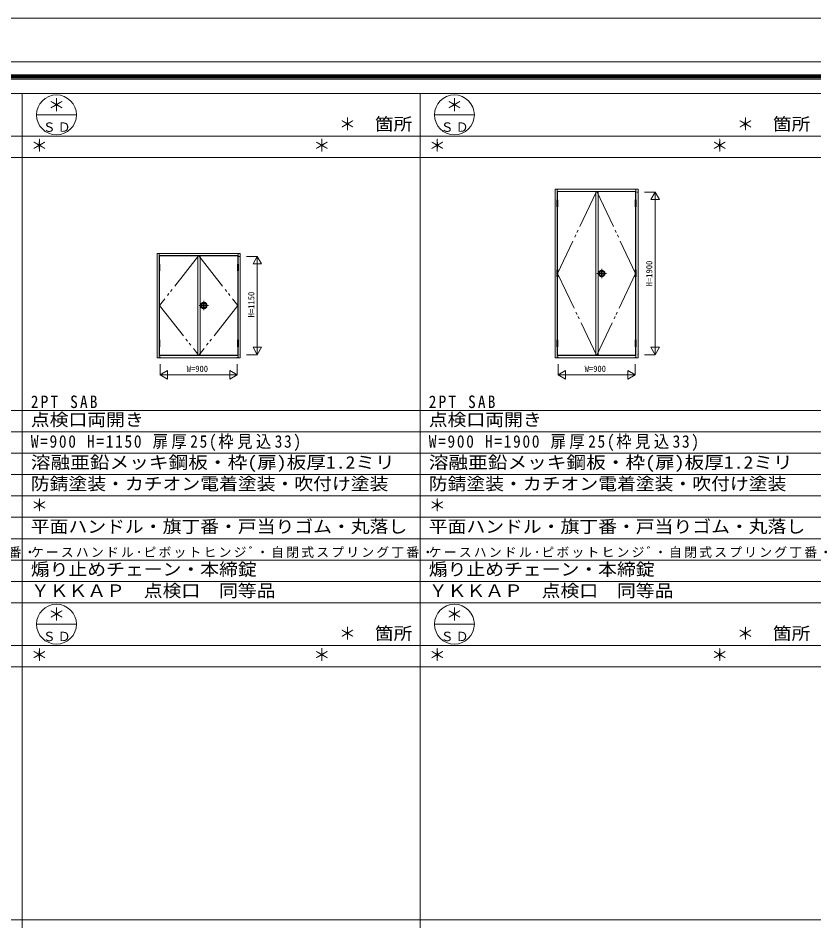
# Model space of a CAD drawing. Units: millimetres, scale not verified. Extents: x -14850 to 14850, y -10500 to 10500.
# Drawn here: x -49 to 9251, y -56 to 10500 of the extents above; entities that cross this region are included whole.
import ezdxf
from ezdxf.enums import TextEntityAlignment as Align

# ---------------------------------------------------------------- set-up
doc = ezdxf.new("R2010")
doc.units = ezdxf.units.MM
doc.header["$LTSCALE"] = 50
doc.linetypes.add('CHAIN1', pattern=[8, 5, -1, 1, -1])
doc.linetypes.add('DOUBLE_CHAIN2', pattern=[12.8, 9, -1, 0.6, -0.6, 0.6, -1])
doc.layers.add('0-0_0', color=7, linetype='Continuous')
for name, color, linetype, lineweight in [('0-1_USER1', 7, 'Continuous', 9), ('0-2_YKK_ZWAK', 2, 'Continuous', 9), ('0-3_YKK_11', 4, 'Continuous', 9), ('0-4_YKK_12', 3, 'Continuous', 9)]:
    doc.layers.add(name, color=color, linetype=linetype, lineweight=lineweight)
doc.styles.add('ＭＳ ゴシック', font='')
doc.styles.get('ＭＳ ゴシック').set_extended_font_data('MS Gothic')

msp = doc.modelspace()

# ---------------------------------------------------------------- linework, layer by layer
at = {"layer": '0-1_USER1'}
for p, q in [((-14850, 10500), (14850, 10500)), ((-14340.23, 9987.41), (14340.79, 9987.41)), ((-14190.23, 9837.97), (14190.23, 9837.97)), ((-14177.82, 9825.57), (14177.82, 9825.57)), ((-14164.85, 9812.59), (14165.42, 9812.59)), ((-14152.44, 9799.62), (14152.45, 9799.62)), ((-14140.04, 9787.22), (14140.04, 9787.22)), ((-13949.96, 9617.94), (13950.04, 9617.94)), ((0.04, -8247.06), (0.04, 9617.94)), ((4650.04, -8247.06), (4650.04, 9617.94)), ((166.71, 9367.94), (633.37, 9367.94)), ((4816.7, 9367.94), (5283.37, 9367.94)), ((-13949.96, 9117.94), (13950.04, 9117.94)), ((-13949.96, 8867.94), (13950.04, 8867.94)), ((-13949.96, 5912.94), (13950.04, 5912.94)), ((-13949.96, 5662.94), (13950.04, 5662.94)), ((-13949.96, 5412.94), (13950.04, 5412.94)), ((-13949.96, 5162.94), (13950.04, 5162.94)), ((-13949.96, 4912.94), (13950.04, 4912.94)), ((-13949.96, 4662.94), (13950.04, 4662.94)), ((-13949.96, 4412.94), (13950.04, 4412.94)), ((-13949.96, 4162.94), (13950.04, 4162.94)), ((-13949.96, 3912.94), (13950.04, 3912.94)), ((-13949.96, 3662.94), (13950.04, 3662.94)), ((166.71, 3412.94), (633.37, 3412.94)), ((4816.7, 3412.94), (5283.37, 3412.94)), ((-13949.96, 3162.94), (13950.04, 3162.94)), ((-13949.96, 2912.94), (13950.04, 2912.94)), ((-13949.96, -42.06), (13950.04, -42.06))]:
    msp.add_line(p, q, dxfattribs=at)
for centre in [(400.04, 9367.94), (5050.04, 9367.94), (400.04, 3412.94), (5050.04, 3412.94)]:
    msp.add_circle(centre, 233.33, dxfattribs=at)
at = {"layer": '0-2_YKK_ZWAK'}
for p, q in [((7271.8, 8463.94), (7396.8, 8463.94)), ((7396.8, 8463.94), (7396.8, 6563.94)), ((2621.79, 7713.94), (2746.79, 7713.94)), ((2746.79, 7713.94), (2696.79, 7627.33)), ((2746.79, 7713.94), (2746.79, 6563.94)), ((2796.79, 7627.33), (2746.79, 7713.94)), ((2696.79, 7627.33), (2796.79, 7627.33)), ((2746.79, 6563.94), (2696.79, 6650.54)), ((2696.79, 6650.54), (2796.79, 6650.54)), ((2796.79, 6650.54), (2746.79, 6563.94)), ((7346.79, 6650.54), (7446.79, 6650.54)), ((7446.79, 6650.54), (7396.8, 6563.94)), ((2621.79, 6563.94), (2746.79, 6563.94)), ((6261.8, 6453.94), (6261.8, 6328.94)), ((6348.4, 6378.93), (6348.4, 6278.94)), ((1611.79, 6328.94), (2511.79, 6328.94)), ((1698.4, 6278.94), (1611.79, 6328.94)), ((2425.19, 6278.94), (2511.79, 6328.94)), ((6261.8, 6328.94), (7161.8, 6328.94)), ((7075.19, 6278.94), (7161.8, 6328.94))]:
    msp.add_line(p, q, dxfattribs=at)
msp.add_lwpolyline([(7346.79, 8377.33), (7446.79, 8377.33), (7396.8, 8463.94)], close=True, dxfattribs=at)
for points in [[(7271.8, 6563.94), (7396.8, 6563.94), (7346.79, 6650.54)], [(1611.79, 6453.94), (1611.79, 6328.94), (1698.4, 6378.93), (1698.4, 6278.94)], [(2511.79, 6453.94), (2511.79, 6328.94), (2425.19, 6378.93), (2425.19, 6278.94)], [(7161.8, 6453.94), (7161.8, 6328.94), (7075.19, 6378.93), (7075.19, 6278.94)], [(6348.4, 6278.94), (6261.8, 6328.94), (6348.4, 6378.93)]]:
    msp.add_lwpolyline(points, dxfattribs=at)
at = {"layer": '0-3_YKK_11'}
for p, q in [((6226.8, 6528.94), (6226.8, 8498.94)), ((7196.8, 8498.94), (6226.8, 8498.94)), ((6251.8, 8498.94), (6251.8, 8372.94)), ((6251.8, 8473.94), (7171.79, 8473.94)), ((6255.8, 8470.94), (7167.8, 8470.94)), ((6255.8, 8470.94), (6255.8, 8372.94)), ((6702, 8470.94), (6702, 6558.94)), ((6729.99, 6558.94), (6729.99, 8470.94)), ((7167.8, 8470.94), (7167.8, 8372.94)), ((7171.79, 8498.94), (7171.79, 8372.94)), ((7196.8, 8463.94), (7182.81, 8463.94)), ((7196.8, 6528.94), (7196.8, 8498.94)), ((6251.8, 8292.94), (6251.8, 7554.94)), ((6255.8, 8292.94), (6255.8, 7554.94)), ((7167.8, 8292.94), (7167.8, 7554.94)), ((7171.79, 8292.94), (7171.79, 7554.94)), ((1576.79, 6528.94), (1576.79, 7748.94)), ((2546.79, 7748.94), (1576.79, 7748.94)), ((1601.79, 7748.94), (1601.79, 7622.94)), ((1601.79, 7723.94), (2521.79, 7723.94)), ((1605.79, 7720.94), (2517.79, 7720.94)), ((1605.79, 7720.94), (1605.79, 7622.94)), ((2051.99, 7720.94), (2051.99, 6558.94)), ((2079.99, 6558.94), (2079.99, 7720.94)), ((2517.79, 7720.94), (2517.79, 7622.94)), ((2521.79, 7748.94), (2521.79, 7622.94)), ((2546.79, 7713.94), (2532.81, 7713.94)), ((2546.79, 6528.94), (2546.79, 7748.94)), ((1601.79, 7542.94), (1601.79, 6736.94)), ((1605.79, 7542.94), (1605.79, 6736.94)), ((2517.79, 7542.94), (2517.79, 6736.94)), ((2521.79, 7542.94), (2521.79, 6736.94)), ((6251.8, 7474.94), (6251.8, 6736.94)), ((6255.8, 7474.94), (6255.8, 6736.94)), ((7167.8, 7474.94), (7167.8, 6736.94)), ((7171.79, 7474.94), (7171.79, 6736.94)), ((1601.79, 6656.94), (1601.79, 6528.94)), ((1605.79, 6656.94), (1605.79, 6558.94)), ((2517.79, 6656.94), (2517.79, 6558.94)), ((2521.79, 6656.94), (2521.79, 6528.94)), ((6251.8, 6656.94), (6251.8, 6528.94)), ((6255.8, 6656.94), (6255.8, 6558.94)), ((7167.8, 6656.94), (7167.8, 6558.94)), ((7171.79, 6656.94), (7171.79, 6528.94)), ((2521.79, 6553.94), (1601.79, 6553.94)), ((2517.79, 6558.94), (1605.79, 6558.94)), ((2058.79, 6553.94), (2058.79, 6558.94)), ((2064.79, 6558.94), (2064.79, 6553.94)), ((2546.79, 6563.94), (2537.89, 6563.94)), ((7171.79, 6553.94), (6251.8, 6553.94)), ((7167.8, 6558.94), (6255.8, 6558.94)), ((6708.79, 6553.94), (6708.79, 6558.94)), ((6714.79, 6558.94), (6714.79, 6553.94)), ((7196.8, 6563.94), (7187.89, 6563.94)), ((1576.79, 6528.94), (2546.79, 6528.94)), ((1611.79, 6528.94), (1611.79, 6538.11)), ((2511.79, 6528.94), (2511.79, 6535.34)), ((6226.8, 6528.94), (7196.8, 6528.94)), ((6261.8, 6528.94), (6261.8, 6538.11)), ((7161.8, 6528.94), (7161.8, 6534.53))]:
    msp.add_line(p, q, dxfattribs=at)
at = {"layer": '0-3_YKK_11', "linetype": 'DOUBLE_CHAIN2'}
for p, q in [((6708.79, 8470.94), (6255.8, 7514.94)), ((6714.79, 8470.94), (7167.8, 7514.94)), ((2058.79, 7720.94), (1605.79, 7139.94)), ((2064.79, 7720.94), (2517.79, 7139.94)), ((6255.8, 7514.94), (6708.79, 6558.94)), ((7167.8, 7514.94), (6714.79, 6558.94)), ((1605.79, 7139.94), (2058.79, 6558.94)), ((2517.79, 7139.94), (2064.79, 6558.94))]:
    msp.add_line(p, q, dxfattribs=at)
at = {"layer": '0-4_YKK_12'}
for p, q in [((6248.19, 8372.94), (6259.19, 8372.94)), ((6248.19, 8292.94), (6248.19, 8372.94)), ((6259.19, 8372.94), (6259.19, 8292.94)), ((7175.19, 8372.94), (7164.19, 8372.94)), ((7164.19, 8372.94), (7164.19, 8292.94)), ((7175.19, 8292.94), (7175.19, 8372.94)), ((6248.19, 8332.93), (6259.19, 8332.93)), ((6259.19, 8292.94), (6248.19, 8292.94)), ((7175.19, 8332.93), (7164.19, 8332.93)), ((7164.19, 8292.94), (7175.19, 8292.94)), ((1598.19, 7622.94), (1609.19, 7622.94)), ((1598.19, 7542.94), (1598.19, 7622.94)), ((1609.19, 7622.94), (1609.19, 7542.94)), ((2514.19, 7622.94), (2514.19, 7542.94)), ((2525.19, 7622.94), (2514.19, 7622.94)), ((2525.19, 7542.94), (2525.19, 7622.94)), ((1598.19, 7582.94), (1609.19, 7582.94)), ((1609.19, 7542.94), (1598.19, 7542.94)), ((2525.19, 7582.94), (2514.19, 7582.94)), ((2514.19, 7542.94), (2525.19, 7542.94)), ((6248.19, 7554.94), (6259.19, 7554.94)), ((6248.19, 7474.94), (6248.19, 7554.94)), ((6248.19, 7514.94), (6259.19, 7514.94)), ((6259.19, 7554.94), (6259.19, 7474.94)), ((6751.99, 7519.84), (6751.99, 7510.04)), ((6753.99, 7518.81), (6751.99, 7518.81)), ((6753.99, 7511.06), (6751.99, 7511.06)), ((6753.99, 7519.84), (6753.99, 7510.04)), ((6766.24, 7515.19), (6766.24, 7514.68)), ((6767.45, 7540.42), (6767, 7534.66)), ((6767, 7495.21), (6767.45, 7489.45)), ((6773.16, 7541.8), (6768.83, 7541.8)), ((6774.98, 7534.66), (6774.53, 7540.42)), ((6774.53, 7489.45), (6774.98, 7495.21)), ((6775.74, 7514.68), (6775.74, 7515.19)), ((7175.19, 7554.94), (7164.19, 7554.94)), ((7164.19, 7554.94), (7164.19, 7474.94)), ((7175.19, 7514.94), (7164.19, 7514.94)), ((7175.19, 7474.94), (7175.19, 7554.94)), ((6259.19, 7474.94), (6248.19, 7474.94)), ((6768.83, 7488.08), (6773.16, 7488.08)), ((7164.19, 7474.94), (7175.19, 7474.94)), ((2101.99, 7144.84), (2101.99, 7135.04)), ((2103.99, 7143.81), (2101.99, 7143.81)), ((2103.99, 7136.06), (2101.99, 7136.06)), ((2103.99, 7144.84), (2103.99, 7135.04)), ((2116.24, 7140.19), (2116.24, 7139.68)), ((2117.45, 7165.42), (2117, 7159.66)), ((2117, 7120.21), (2117.45, 7114.45)), ((2123.16, 7166.8), (2118.82, 7166.8)), ((2118.82, 7113.08), (2123.16, 7113.08)), ((2124.98, 7159.66), (2124.54, 7165.42)), ((2124.54, 7114.45), (2124.98, 7120.21)), ((2125.74, 7139.68), (2125.74, 7140.19)), ((1609.19, 6736.94), (1598.19, 6736.94)), ((1598.19, 6736.94), (1598.19, 6656.94)), ((1598.19, 6696.93), (1609.19, 6696.93)), ((1598.19, 6656.94), (1609.19, 6656.94)), ((1609.19, 6656.94), (1609.19, 6736.94)), ((2514.19, 6736.94), (2525.19, 6736.94)), ((2514.19, 6656.94), (2514.19, 6736.94)), ((2525.19, 6696.93), (2514.19, 6696.93)), ((2525.19, 6656.94), (2514.19, 6656.94)), ((2525.19, 6736.94), (2525.19, 6656.94)), ((6259.19, 6736.94), (6248.19, 6736.94)), ((6248.19, 6736.94), (6248.19, 6656.94)), ((6248.19, 6696.93), (6259.19, 6696.93)), ((6248.19, 6656.94), (6259.19, 6656.94)), ((6259.19, 6656.94), (6259.19, 6736.94)), ((7164.19, 6736.94), (7175.19, 6736.94)), ((7164.19, 6656.94), (7164.19, 6736.94)), ((7175.19, 6696.93), (7164.19, 6696.93)), ((7175.19, 6656.94), (7164.19, 6656.94)), ((7175.19, 6736.94), (7175.19, 6656.94))]:
    msp.add_line(p, q, dxfattribs=at)
at = {"layer": '0-4_YKK_12', "linetype": 'CHAIN1'}
for p, q in [((6715.99, 7514.94), (6825.99, 7514.94)), ((6719.8, 7514.94), (6819.8, 7514.94)), ((6770.99, 7459.94), (6770.99, 7569.94)), ((2120.99, 7084.94), (2120.99, 7194.94)), ((2065.99, 7139.94), (2175.99, 7139.94)), ((2069.79, 7139.94), (2169.79, 7139.94))]:
    msp.add_line(p, q, dxfattribs=at)
at = {"layer": '0-4_YKK_12'}
for centre, radius in [((6770.99, 7514.94), 38), ((6770.99, 7514.94), 29), ((6770.99, 7514.94), 28), ((2120.99, 7139.94), 38), ((2120.99, 7139.94), 29), ((2120.99, 7139.94), 28)]:
    msp.add_circle(centre, radius, dxfattribs=at)
for centre, radius, start, end in [((6753, 7514.94), 5, 101.53696, 258.46303), ((6753, 7514.94), 5, 281.53696, 78.46303), ((6770.99, 7514.94), 7.5, 128.6808, 231.31918), ((7016.24, 7515.19), 250, 175.53441, 180), ((7016.24, 7514.68), 250, 180, 184.46558), ((6768.95, 7540.3), 1.5, 94.74231, 175.55525), ((6773.04, 7540.3), 1.5, 4.44473, 85.25768), ((6525.74, 7515.19), 250, 0, 4.46558), ((6525.74, 7514.68), 250, 355.53441, 0), ((6770.99, 7514.94), 7.5, 308.6808, 51.31918), ((6768.95, 7489.57), 1.5, 184.4809, 265.29601), ((6773.04, 7489.57), 1.5, 274.70398, 355.51909), ((2102.99, 7139.94), 5, 101.53696, 258.46303), ((2102.99, 7139.94), 5, 281.53696, 78.46303), ((2120.99, 7139.94), 7.5, 128.6808, 231.31918), ((2366.24, 7140.19), 250, 175.53441, 180), ((2366.24, 7139.68), 250, 180, 184.46558), ((2118.95, 7165.3), 1.5, 94.74231, 175.55525), ((2118.95, 7114.57), 1.5, 184.4809, 265.29601), ((2123.04, 7165.3), 1.5, 4.44473, 85.25768), ((2123.04, 7114.57), 1.5, 274.70398, 355.51909), ((1875.74, 7140.19), 250, 0, 4.46558), ((1875.74, 7139.68), 250, 355.53441, 0), ((2120.99, 7139.94), 7.5, 308.6808, 51.31918)]:
    msp.add_arc(centre, radius, start, end, dxfattribs=at)

# ---------------------------------------------------------------- texts
at = {"layer": '0-0_0', "style": 'ＭＳ ゴシック'}
for p in [(300.04, 9367.94), (4950.04, 9367.94), (3700.04, 9142.94), (8350.04, 9142.94), (100.04, 8892.94), (3400.04, 8892.94), (4750.04, 8892.94), (8050.04, 8892.94), (100.04, 4687.94), (4750.04, 4687.94), (300.04, 3412.94), (4950.04, 3412.94), (3700.04, 3187.94), (8350.04, 3187.94), (100.04, 2937.94), (3400.04, 2937.94), (4750.04, 2937.94), (8050.04, 2937.94)]:
    msp.add_text('＊', height=146.6, dxfattribs=at).set_placement(p, align=Align.BOTTOM_LEFT)
for s, width, p in [('点検口両開き', 1.1, (100.04, 5687.94)), ('点検口両開き', 1.1, (4750.04, 5687.94)), ('溶融亜鉛メッキ鋼板・枠(扉)板厚1.2ミリ', 1.15, (100.04, 5187.94)), ('溶融亜鉛メッキ鋼板・枠(扉)板厚1.2ミリ', 1.15, (4750.04, 5187.94)), ('防錆塗装・カチオン電着塗装・吹付け塗装', 1.1, (100.04, 4937.94)), ('防錆塗装・カチオン電着塗装・吹付け塗装', 1.1, (4750.04, 4937.94)), ('平面ハンドル・旗丁番・戸当りゴム・丸落し', 1.1, (100.04, 4437.94)), ('平面ハンドル・旗丁番・戸当りゴム・丸落し', 1.1, (4750.04, 4437.94)), ('煽り止めチェーン・本締錠', 1.1, (100.04, 3937.94)), ('煽り止めチェーン・本締錠', 1.1, (4750.04, 3937.94)), ('ＹＫＫＡＰ\u3000点検口\u3000同等品', 1.1, (100.04, 3687.94)), ('ＹＫＫＡＰ\u3000点検口\u3000同等品', 1.1, (4750.04, 3687.94))]:
    msp.add_text(s, height=146.6, dxfattribs=dict(at, width=width)).set_placement(p, align=Align.BOTTOM_LEFT)
at = {"layer": '0-0_0', "attachment_point": 7, "style": 'ＭＳ ゴシック'}
for s, insert, char_height in [('\\T1.28;\\W0.9;2PT\\~SAB', (100.04, 5937.94), 146.6), ('\\T1.28;\\W0.9;2PT\\~SAB', (4750.04, 5937.94), 146.6), ('\\T1.22;\\W0.9;W=900\\~H=1150\\~扉厚25(枠見込33)', (100.04, 5437.94), 146.6), ('\\T1.22;\\W0.9;W=900\\~H=1900\\~扉厚25(枠見込33)', (4750.04, 5437.94), 146.6), ('\\T1.17;ケースハンドル･ピボットヒンジﾞ・自閉式スプリング丁番・', (-4549.96, 4187.94), 110), ('\\T1.17;ケースハンドル･ピボットヒンジﾞ・自閉式スプリング丁番・', (100.04, 4187.94), 110), ('\\T1.17;ケースハンドル･ピボットヒンジﾞ・自閉式スプリング丁番・', (4750.04, 4187.94), 110)]:
    msp.add_mtext(s, dxfattribs=dict(at, insert=insert, char_height=char_height))
at = {"layer": '0-1_USER1', "style": 'ＭＳ ゴシック', "width": 1.1}
for p in [(4120.04, 9142.94), (8770.04, 9142.94), (4120.04, 3187.94), (8770.04, 3187.94)]:
    msp.add_text('箇所', height=146.6, dxfattribs=at).set_placement(p, align=Align.BOTTOM_LEFT)
at = {"layer": '0-1_USER1', "char_height": 110, "attachment_point": 7, "style": 'ＭＳ ゴシック'}
for insert in [(240.04, 9167.94), (4890.04, 9167.94), (240.04, 3212.94), (4890.04, 3212.94)]:
    msp.add_mtext('\\T1.17;ＳＤ', dxfattribs=dict(at, insert=insert))
at = {"layer": '0-2_YKK_ZWAK', "color": 4, "style": 'ＭＳ ゴシック'}
for s, p in [('H=1900', (7384.8, 7363.94)), ('H=1150', (2734.79, 7000.89))]:
    msp.add_text(s, height=73.31, rotation=90, dxfattribs=at).set_placement(p, align=Align.BOTTOM_LEFT)
for p in [(1921.79, 6340.94), (6571.8, 6340.94)]:
    msp.add_text('W=900', height=73.31, dxfattribs=at).set_placement(p, align=Align.BOTTOM_LEFT)

doc.saveas('drawing.dxf')
